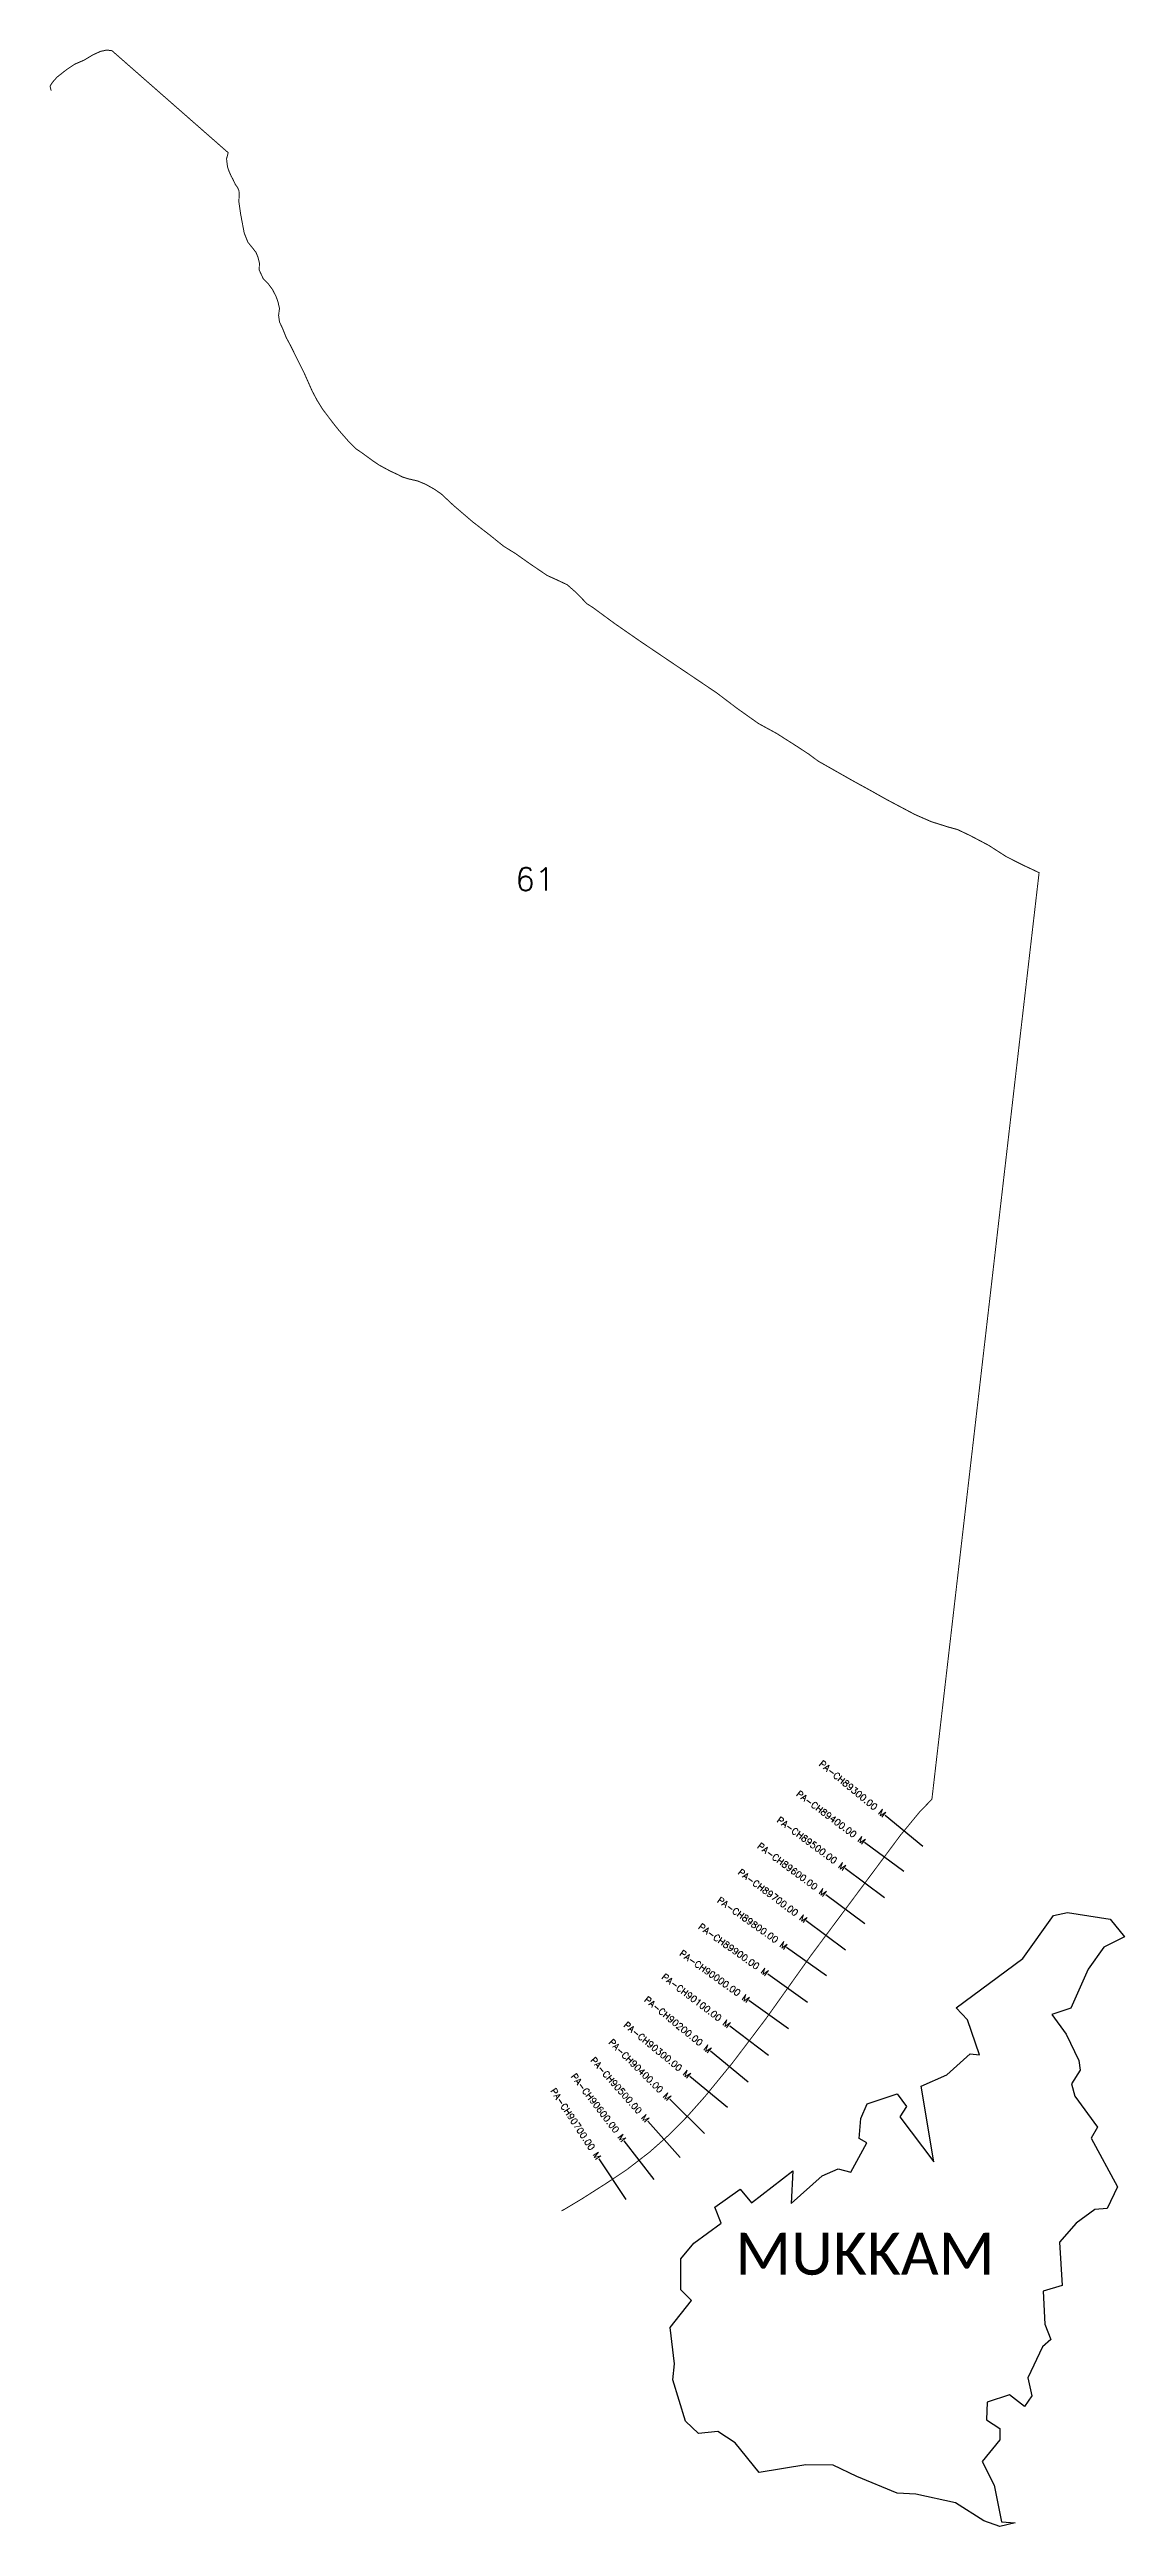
# Model space of a CAD drawing. Header units: metres. Extents: x 262043 to 265342, y 2153186 to 2160788.
import ezdxf
from ezdxf.enums import TextEntityAlignment as Align

# ---------------------------------------------------------------- set-up
doc = ezdxf.new("R2010")
doc.units = ezdxf.units.M
for name, color, linetype in [('CS', 134, 'Continuous'), ('CSMark', 6, 'Continuous'), ('NATURALLY PROTECTED', 3, 'Continuous'), ('village', 3, 'Continuous'), ('VILLAGE NAME', 250, 'Continuous')]:
    doc.layers.add(name, color=color, linetype=linetype)
doc.styles.get("Standard").update_dxf_attribs({"font": 'simplex.shx'})

msp = doc.modelspace()

# ---------------------------------------------------------------- linework, layer by layer
at = {"color": 6, "flags": 128}
msp.add_lwpolyline([(265167, 2155070.1), (265298.8, 2155049.3)], dxfattribs=at)
at = {"layer": 'CS'}
for p, q in [((264723.1, 2155272.2), (264607.3, 2155367.6)), ((264665.1, 2155195.4), (264544.7, 2155284.9)), ((264605.4, 2155115.2), (264485, 2155204.7)), ((264545.6, 2155034.9), (264425.3, 2155124.5)), ((264545.6, 2155034.9), (264425.3, 2155124.5)), ((264485.9, 2154954.7), (264365.6, 2155044.3)), ((264485.9, 2154954.7), (264365.6, 2155044.3)), ((264427.5, 2154875.6), (264305.3, 2154962.5)), ((264369.5, 2154794.1), (264247.3, 2154881.1)), ((264311.6, 2154712.6), (264189.3, 2154799.6)), ((264250.2, 2154630.8), (264130.6, 2154721.4)), ((264187.6, 2154549.3), (264071.5, 2154644.2)), ((264124.3, 2154471.9), (264008.2, 2154566.8)), ((264053.7, 2154391.5), (263947, 2154496.8)), ((263978.9, 2154317.9), (263879.4, 2154430.1)), ((263812.8, 2154189.2), (263729.7, 2154314.1)), ((263898.4, 2154250.4), (263806.8, 2154369.2))]:
    msp.add_line(p, q, dxfattribs=at)
at = {"layer": 'NATURALLY PROTECTED', "const_width": 3, "flags": 128}
msp.add_lwpolyline([(262048.1, 2160661.7), (262044.9, 2160675.7), (262052.3, 2160687.3), (262066.3, 2160703.2), (262095.3, 2160726), (262120.9, 2160743.1), (262149.1, 2160755.2), (262177.1, 2160771.9), (262199.8, 2160782.2), (262219.1, 2160786.3), (262234.9, 2160784.3), (262591.5, 2160471.3), (262591.5, 2160471.3), (262591.5, 2160471.3), (262591.5, 2160471.3), (262591.5, 2160471.3), (262591.5, 2160471.3), (262591.5, 2160471.3), (262586.5, 2160452.2), (262589.5, 2160427.6), (262594.1, 2160414.4), (262600.9, 2160399), (262605.7, 2160390.2), (262613.9, 2160372.9), (262620.1, 2160365), (262624.4, 2160354.8), (262625.3, 2160347), (262624.4, 2160320.2), (262629.7, 2160283), (262640.8, 2160224.4), (262652.2, 2160196.2), (262664.7, 2160180.9), (262677, 2160165.1), (262682.7, 2160151.1), (262687.4, 2160133.1), (262686.8, 2160110.9), (262699.2, 2160084.5), (262714.6, 2160068.8), (262727.4, 2160051.4), (262737.9, 2160031.3), (262743.9, 2160014.9), (262749, 2159993.6), (262746.2, 2159971.8), (262749.1, 2159951.7), (262758.8, 2159931), (262765.2, 2159915.2), (262769.6, 2159903.8), (262783.2, 2159878.8), (262800.9, 2159842.6), (262825.5, 2159793.4), (262849.3, 2159739.7), (262865.2, 2159709.8), (262881.5, 2159683.8), (262913.6, 2159641.2), (262931.2, 2159619.3), (262951.4, 2159596.1), (262965.2, 2159580.5), (262982.8, 2159563.1), (263002.9, 2159549.4), (263035, 2159525.9), (263054.6, 2159512.6), (263089.3, 2159493.8), (263110.9, 2159483.9), (263127.2, 2159475.6), (263143.5, 2159470.5), (263172.4, 2159463.8), (263196.4, 2159454.1), (263224.7, 2159438.2), (263245.3, 2159424), (263283.5, 2159388.3), (263341.3, 2159338.7), (263394.1, 2159297.9), (263436.9, 2159263.4), (263473.3, 2159240.9), (263518.4, 2159209), (263570.4, 2159173.7), (263600, 2159160.3), (263632.1, 2159145.2), (263659.2, 2159121.3), (263692.8, 2159086.7), (263711.4, 2159074.9), (263776.7, 2159026.8), (263857, 2158971), (263976.3, 2158890.5), (264090, 2158813.8), (264153.8, 2158765.5), (264218.9, 2158719.3), (264275.1, 2158688.6), (264340.3, 2158647), (264373.3, 2158625.3), (264402.6, 2158603.6), (264438.7, 2158583.2), (264506.4, 2158544.7), (264554.3, 2158518.5), (264612.6, 2158485.8), (264699, 2158440), (264749.4, 2158418), (264801.7, 2158401.5), (264829.6, 2158393.9), (264868, 2158375.7), (264925.7, 2158345.3), (264979, 2158311), (265028.1, 2158286), (265080.2, 2158261.5), (265042.5, 2157935.9), (264791.2, 2155763), (264751.2, 2155417.4), (264714.7, 2155380), (264654.8, 2155307.3), (264544.9, 2155159.5), (264378.7, 2154936.3), (264242, 2154744.2), (264140.4, 2154610), (264055.3, 2154505.9), (264000.7, 2154444.5), (263945.2, 2154388.2), (263884.5, 2154334.4), (263814.3, 2154280.3), (263753.3, 2154239.7), (263678.6, 2154192.1), (263622.4, 2154158.3), (263614.7, 2154154.6)], dxfattribs=at)
at = {"layer": 'village', "color": 6}
for points in [[(265342.2, 2154995.8, 0), (265278.4, 2154963.4, 0), (265230.3, 2154896.4, 0), (265177.5, 2154776.9, 0), (265119, 2154757.2, 0), (265163.3, 2154696.2, 0), (265202.3, 2154616.2, 0), (265206.7, 2154586, 0), (265179.5, 2154544.5, 0), (265190, 2154506.7, 0), (265259, 2154411.3, 0), (265239.7, 2154377.2, 0), (265321.1, 2154227.8, 0), (265288.7, 2154162, 0), (265251.5, 2154158.9, 0), (265194.4, 2154116.5, 0), (265142.7, 2154057.9, 0), (265150.7, 2153924.9, 0), (265093.2, 2153908, 0), (265097.3, 2153806.6, 0), (265116.2, 2153759.7, 0), (265090.6, 2153736.8, 0), (265045.3, 2153641.8, 0), (265057.5, 2153586.5, 0), (265035.4, 2153553.4, 0), (264989.1, 2153590.1, 0), (264920.7, 2153566.7, 0), (264918.9, 2153512.7, 0), (264959.3, 2153486, 0), (264960, 2153451.1, 0), (264905.2, 2153385, 0), (264942.2, 2153312, 0), (264964.5, 2153199.7, 0), (265006.8, 2153197.2, 0), (264960, 2153185.7, 0), (264910.7, 2153202.7, 0), (264824, 2153258.3, 0), (264702.1, 2153284.3, 0), (264645, 2153288.3, 0), (264521.2, 2153338.7, 0), (264448.4, 2153373.7, 0), (264364.5, 2153375.3, 0), (264221.3, 2153351.6, 0), (264147.2, 2153442.2, 0), (264094, 2153477.1, 0), (264034.5, 2153471.3, 0), (263994.6, 2153509, 0), (263956.3, 2153635.3, 0), (263961.5, 2153685.3, 0), (263947.9, 2153795.9, 0), (264013.1, 2153878.8, 0), (263981, 2153911.9, 0), (263980.5, 2154007.2, 0), (264021.1, 2154054.9, 0), (264104.5, 2154116.1, 0), (264084.7, 2154165.2, 0), (264162.4, 2154220.9, 0), (264197.7, 2154178.8, 0), (264324.1, 2154277.1, 0), (264319.1, 2154177.2, 0), (264414.5, 2154261.5, 0), (264463.5, 2154283.7, 0), (264502.4, 2154272.9, 0), (264551.7, 2154363.3, 0), (264528.5, 2154375.9, 0), (264533.3, 2154437.4, 0), (264552.4, 2154482.8, 0), (264644.5, 2154513.9, 0), (264673.2, 2154474.9, 0), (264652.8, 2154442.8, 0), (264756.9, 2154304.5, 0), (264718.1, 2154537.5, 0), (264797.3, 2154572.2, 0), (264868.7, 2154635.9, 0), (264897, 2154633.3, 0), (264860.7, 2154740.7, 0), (264825.5, 2154777.7, 0), (265030.2, 2154928.6, 0), (265124.5, 2155060.9, 0), (265167, 2155070.1, 0)], [(265298.8, 2155049.3, 0), (265342.2, 2154995.8, 0)]]:
    msp.add_polyline3d(points, dxfattribs=at)

# ---------------------------------------------------------------- texts
at = {"insert": (263472.9, 2158276.8), "char_height": 70, "attachment_point": 1}
msp.add_mtext_dynamic_manual_height_columns('61', width=95.172, gutter_width=1, heights=[0], dxfattribs=at)
at = {"layer": 'CSMark'}
for s, rotation, p in [('PA-CH89300.00 M', 320.53505, (264606.5, 2155368.2)), ('PA-CH89400.00 M', 323.35288, (264543.9, 2155285.5)), ('PA-CH89500.00 M', 323.35288, (264484.2, 2155205.3)), ('PA-CH89600.00 M', 323.32204, (264424.5, 2155125.1)), ('PA-CH89700.00 M', 323.32204, (264364.8, 2155044.9)), ('PA-CH89800.00 M', 324.56993, (264304.5, 2154963.1)), ('PA-CH89900.00 M', 324.56993, (264246.5, 2154881.6)), ('PA-CH90000.00 M', 324.56993, (264188.5, 2154800.1)), ('PA-CH90100.00 M', 322.85892, (264129.8, 2154722)), ('PA-CH90200.00 M', 320.74989, (264070.7, 2154644.9)), ('PA-CH90300.00 M', 320.74989, (264007.4, 2154567.4)), ('PA-CH90500.00 M', 311.57552, (263878.7, 2154430.9)), ('PA-CH90400.00 M', 315.39224, (263946.2, 2154497.5)), ('PA-CH90600.00 M', 307.63689, (263806.2, 2154370)), ('PA-CH90700.00 M', 303.62045, (263729.2, 2154315))]:
    msp.add_text(s, height=20, rotation=rotation, dxfattribs=at).set_placement(p, align=Align.MIDDLE_RIGHT)
at = {"layer": 'VILLAGE NAME', "insert": (264147.5, 2154086.9), "char_height": 128.647, "attachment_point": 1}
msp.add_mtext_dynamic_manual_height_columns('{\\fCalibri|b0|i0|c0|p34;MUKKAM}', width=1041.197, gutter_width=643.2, heights=[0], dxfattribs=at)

doc.saveas('drawing.dxf')
